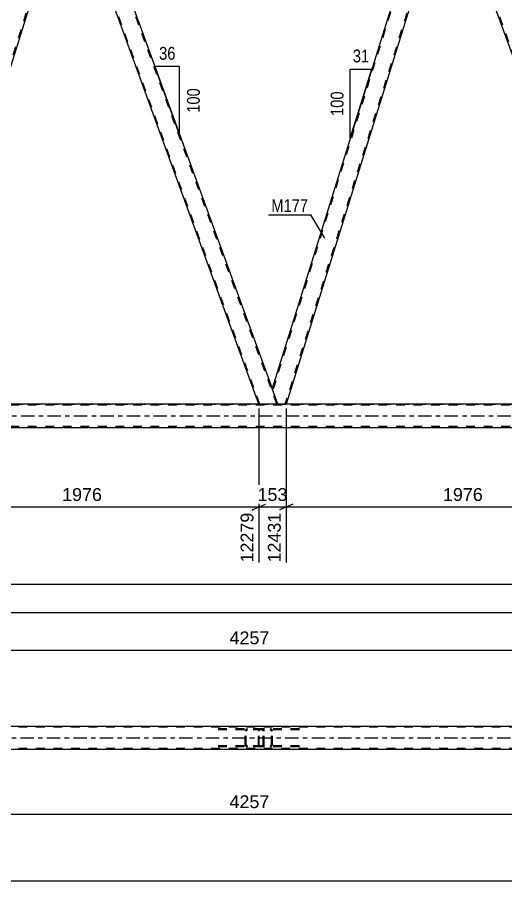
# Model space of a CAD drawing. Header units: millimetres. Extents: x 0 to 841, y 0 to 594.
# Drawn here: x 531.3 to 640.5, y 206.5 to 399.6 of the extents above; entities that cross this region are included whole.
import ezdxf

# ---------------------------------------------------------------- set-up
doc = ezdxf.new("R2010")
doc.units = ezdxf.units.MM
doc.linetypes.add('DXK_LINE_DOT2', pattern=[3.9198, 1.9599, -1.9599])
doc.linetypes.add('DXK_LINE_DOT3', pattern=[5.9187, 2.979, -0.9799, 0.9799, -0.9799])
doc.styles.add('Arial', font='arial.ttf', dxfattribs={"height": 0.2})
doc.styles.add('Arial Narrow', font='ARIALN.TTF', dxfattribs={"height": 0.2})

# ---------------------------------------------------------------- blocks, each defined once
blk = doc.blocks.new('Part-318892383-4348 - 4224')
at = {"color": 7, "linetype": 'DXK_LINE_DOT2'}
for p, q in [((778.64, 312.82), (94.15, 312.82)), ((240.48, 313.06), (778.64, 313.06)), ((778.64, 308.02), (94.15, 308.02))]:
    blk.add_line(p, q, dxfattribs=at)
at = {"color": 2, "linetype": 'Continuous'}
for p, q in [((665.96, 313.06), (510.89, 313.06)), ((665.96, 307.78), (510.89, 307.78))]:
    blk.add_line(p, q, dxfattribs=at)
at = {"color": 7, "linetype": 'DXK_LINE_DOT3'}
blk.add_line((94.15, 310.42), (778.64, 310.42), dxfattribs=at)
blk = doc.blocks.new('Part-318892383-4576 - 4224')
at = {"color": 2, "linetype": 'Continuous'}
for p, q in [((545.42, 434.28), (541.17, 434.28)), ((545.42, 434.28), (588.28, 316.53)), ((585.29, 313.06), (542.71, 430.03))]:
    blk.add_line(p, q, dxfattribs=at)
at = {"color": 7, "linetype": 'DXK_LINE_DOT2'}
for p, q in [((541.17, 434.28), (542.71, 430.03)), ((585.54, 313.06), (541.42, 434.28)), ((541.42, 434.28), (541.44, 434.28)), ((589.29, 313.06), (545.17, 434.28)), ((589.54, 313.06), (588.28, 316.53)), ((589.54, 313.06), (585.29, 313.06))]:
    blk.add_line(p, q, dxfattribs=at)
blk = doc.blocks.new('Part-318892383-4618 - 4224')
at = {"color": 7, "linetype": 'DXK_LINE_DOT2'}
for p, q in [((540.1, 434.28), (503.28, 316.16)), ((542.58, 430.4), (506, 313.06)), ((503.56, 317.88), (503.15, 316.53)), ((507.75, 317.88), (506.25, 313.06)), ((504.41, 313.06), (503.15, 316.53)), ((506.25, 313.06), (504.41, 313.06))]:
    blk.add_line(p, q, dxfattribs=at)
at = {"color": 2, "linetype": 'Continuous'}
for p, q in [((539.85, 434.28), (503.56, 317.88)), ((541.17, 434.28), (539.85, 434.28)), ((542.71, 430.03), (541.17, 434.28)), ((542.71, 430.03), (507.75, 317.88))]:
    blk.add_line(p, q, dxfattribs=at)
blk = doc.blocks.new('Part-318892383-4655 - 4224')
at = {"color": 2, "linetype": 'Continuous'}
for p, q in [((624.98, 434.28), (588.28, 316.53)), ((626.3, 434.28), (624.98, 434.28)), ((626.3, 434.28), (627.85, 430.03)), ((627.85, 430.03), (591.39, 313.06)), ((589.54, 313.06), (588.28, 316.53))]:
    blk.add_line(p, q, dxfattribs=at)
at = {"color": 7, "linetype": 'DXK_LINE_DOT2'}
for p, q in [((625.23, 434.28), (588.41, 316.16)), ((627.71, 430.4), (591.14, 313.06)), ((591.39, 313.06), (589.54, 313.06))]:
    blk.add_line(p, q, dxfattribs=at)
blk = doc.blocks.new('Part-318892383-4669 - 4224')
at = {"color": 2, "linetype": 'Continuous'}
for p, q in [((630.56, 434.28), (626.3, 434.28)), ((630.56, 434.28), (672.92, 317.88)), ((668.67, 317.88), (627.85, 430.03))]:
    blk.add_line(p, q, dxfattribs=at)
at = {"color": 7, "linetype": 'DXK_LINE_DOT2'}
for p, q in [((626.3, 434.28), (627.85, 430.03)), ((670.68, 313.06), (626.56, 434.28)), ((626.56, 434.28), (626.57, 434.28)), ((674.42, 313.06), (630.3, 434.28)), ((670.42, 313.06), (668.67, 317.88)), ((674.68, 313.06), (672.92, 317.88)), ((674.68, 313.06), (670.42, 313.06))]:
    blk.add_line(p, q, dxfattribs=at)
blk = doc.blocks.new('Part-318892383-3739 - 3679')
at = {"color": 2, "linetype": 'Continuous'}
for p, q in [((105.86, 241.09), (764.77, 241.09)), ((667.52, 235.81), (503.25, 235.81))]:
    blk.add_line(p, q, dxfattribs=at)
at = {"color": 7, "linetype": 'DXK_LINE_DOT2'}
for p, q in [((764.77, 240.85), (105.86, 240.85)), ((764.77, 236.05), (105.86, 236.05))]:
    blk.add_line(p, q, dxfattribs=at)
at = {"color": 7, "linetype": 'DXK_LINE_DOT3'}
blk.add_line((105.86, 238.45), (764.77, 238.45), dxfattribs=at)
blk = doc.blocks.new('Part-318892383-3904 - 3679')
at = {"color": 7, "linetype": 'DXK_LINE_DOT2'}
for p, q in [((585.99, 240.45), (575.14, 240.45)), ((585.99, 240.21), (575.14, 240.21)), ((582.29, 240.16), (582.25, 239.97)), ((582.25, 236.93), (582.25, 239.97)), ((582.5, 239.97), (582.52, 240.06)), ((582.5, 236.93), (582.5, 239.97)), ((582.52, 240.06), (582.58, 240.14)), ((582.76, 240.45), (582.56, 240.42)), ((582.58, 240.14), (582.66, 240.19)), ((582.66, 240.19), (582.76, 240.21)), ((586.19, 240.42), (585.99, 240.45)), ((585.99, 240.21), (586.09, 240.19)), ((586.09, 240.19), (586.17, 240.14)), ((586.17, 240.14), (586.23, 240.06)), ((586.23, 240.06), (586.25, 239.97)), ((586.25, 236.93), (586.25, 239.97)), ((586.5, 239.97), (586.46, 240.16)), ((586.5, 236.93), (586.5, 239.97)), ((585.99, 236.69), (575.14, 236.69)), ((585.99, 236.45), (575.14, 236.45)), ((582.25, 236.93), (582.29, 236.75)), ((582.52, 236.84), (582.5, 236.93)), ((582.58, 236.76), (582.52, 236.84)), ((582.56, 236.49), (582.76, 236.45)), ((582.66, 236.71), (582.58, 236.76)), ((582.76, 236.69), (582.66, 236.71)), ((586.09, 236.71), (585.99, 236.69)), ((585.99, 236.45), (586.19, 236.49)), ((586.17, 236.76), (586.09, 236.71)), ((586.23, 236.84), (586.17, 236.76)), ((586.25, 236.93), (586.23, 236.84)), ((586.46, 236.75), (586.5, 236.93))]:
    blk.add_line(p, q, dxfattribs=at)
for centre, start, end in [((582.74, 239.95), 110.7583, 155.68), ((586.01, 239.95), 24.32, 69.2417), ((582.74, 236.95), 204.32, 249.2417), ((586.01, 236.95), 290.7583, 335.68)]:
    blk.add_arc(centre, 0.496, start, end, dxfattribs=at)
blk = doc.blocks.new('Part-318892383-3820 - 3679')
at = {"color": 7, "linetype": 'DXK_LINE_DOT2'}
for p, q in [((585.26, 240.16), (585.24, 239.97)), ((585.24, 236.93), (585.24, 239.97)), ((585.32, 240.31), (585.26, 240.16)), ((585.41, 240.42), (585.32, 240.31)), ((585.38, 239.97), (585.39, 240.06)), ((585.38, 236.93), (585.38, 239.97)), ((585.39, 240.06), (585.42, 240.14)), ((585.51, 240.45), (585.41, 240.42)), ((585.42, 240.14), (585.46, 240.19)), ((585.46, 240.19), (585.51, 240.21)), ((594.37, 240.45), (585.51, 240.45)), ((594.37, 240.21), (585.51, 240.21)), ((586.5, 240.21), (586.5, 240.45)), ((588.04, 240.42), (587.85, 240.45)), ((587.85, 240.21), (587.94, 240.19)), ((587.94, 240.19), (588.02, 240.14)), ((588.02, 240.14), (588.08, 240.06)), ((588.08, 240.06), (588.1, 239.97)), ((588.1, 236.93), (588.1, 239.97)), ((588.35, 239.97), (588.31, 240.16)), ((588.35, 236.93), (588.35, 239.97)), ((585.24, 236.93), (585.26, 236.75)), ((585.26, 236.75), (585.32, 236.59)), ((585.32, 236.59), (585.41, 236.49)), ((585.39, 236.84), (585.38, 236.93)), ((585.42, 236.76), (585.39, 236.84)), ((585.41, 236.49), (585.51, 236.45)), ((585.46, 236.71), (585.42, 236.76)), ((585.51, 236.69), (585.46, 236.71)), ((594.37, 236.69), (585.51, 236.69)), ((594.37, 236.45), (585.51, 236.45)), ((586.5, 236.45), (586.5, 236.69)), ((587.94, 236.71), (587.85, 236.69)), ((587.85, 236.45), (588.04, 236.49)), ((588.02, 236.76), (587.94, 236.71)), ((588.08, 236.84), (588.02, 236.76)), ((588.1, 236.93), (588.08, 236.84)), ((588.31, 236.75), (588.35, 236.93))]:
    blk.add_line(p, q, dxfattribs=at)
for centre, start, end in [((587.86, 239.96), 23.8494, 68.8059), ((587.86, 236.95), 291.1941, 336.1506)]:
    blk.add_arc(centre, 0.492, start, end, dxfattribs=at)
blk = doc.blocks.new('StraightDimension-318892383-5265 - 4224')
at = {"color": 7, "linetype": 'Continuous'}
blk.add_line((49.87, 272.81), (787.9, 272.81), dxfattribs=at)
blk = doc.blocks.new('StraightDimension-318892383-5089 - 4224')
at = {"color": 7, "linetype": 'Continuous'}
for p, q in [((506.25, 312.06), (506.25, 277.65)), ((585.29, 312.06), (585.29, 277.65)), ((507.75, 290.66), (504.75, 289.46)), ((506.25, 290.06), (585.29, 290.06)), ((583.79, 289.46), (586.79, 290.66))]:
    blk.add_line(p, q, dxfattribs=at)
at = {"color": 0}
blk.add_wipeout([(550.82, 290.81), (550.82, 295.01), (540.72, 295.01), (540.72, 290.81)], dxfattribs=at)
at = {"color": 0, "linetype": 'Continuous'}
blk.add_wipeout([(584.69, 289.36), (580.49, 289.36), (580.49, 277.05), (584.69, 277.05)], dxfattribs=at)
at = {"color": 3, "style": 'Arial'}
blk.add_text('1976', height=2.865, dxfattribs=at).set_placement((541.32, 291.41))
at = {"color": 3, "linetype": 'Continuous', "style": 'Arial'}
blk.add_text('12279', height=2.865, rotation=90.0002, dxfattribs=at).set_placement((584.09, 277.65))
blk = doc.blocks.new('AngleDimension-318892383-4756 - 4224')
at = {"color": 7, "linetype": 'Continuous'}
for p, q in [((605.72, 387.97), (610.54, 387.97)), ((605.72, 372.5), (610.54, 387.97)), ((605.72, 372.5), (605.72, 387.97)), ((610.05, 386.39), (610.54, 387.97))]:
    blk.add_line(p, q, dxfattribs=at)
at = {"color": 0}
for points in [[(610.56, 388.87), (610.56, 393.07), (605.71, 393.07), (605.71, 388.87)], [(604.82, 383.57), (600.62, 383.57), (600.62, 376.89), (604.82, 376.89)]]:
    blk.add_wipeout(points, dxfattribs=at)
at = {"color": 3, "style": 'Arial Narrow'}
blk.add_text('31', height=2.863, dxfattribs=at).set_placement((606.31, 389.47))
blk.add_text('100', height=2.863, rotation=90.0002, dxfattribs=at).set_placement((604.22, 377.49))
blk = doc.blocks.new('AngleDimension-318892383-4770 - 4224')
at = {"color": 7, "linetype": 'Continuous'}
for p, q in [((563.76, 383.9), (562.06, 388.56)), ((567.6, 388.56), (562.06, 388.56)), ((567.6, 373.34), (562.06, 388.56)), ((567.6, 373.34), (567.6, 388.56))]:
    blk.add_line(p, q, dxfattribs=at)
at = {"color": 0}
for points in [[(567.26, 389.46), (567.26, 393.66), (562.4, 393.66), (562.4, 389.46)], [(572.7, 384.3), (568.5, 384.3), (568.5, 377.61), (572.7, 377.61)]]:
    blk.add_wipeout(points, dxfattribs=at)
at = {"color": 3, "style": 'Arial Narrow'}
blk.add_text('36', height=2.863, dxfattribs=at).set_placement((563, 390.06))
blk.add_text('100', height=2.863, rotation=90.0002, dxfattribs=at).set_placement((572.1, 378.21))
blk = doc.blocks.new('StraightDimension-318892383-5109 - 4224')
at = {"color": 7, "linetype": 'Continuous'}
for p, q in [((585.29, 312.06), (585.29, 277.65)), ((591.39, 312.06), (591.39, 277.65)), ((583.79, 289.46), (586.79, 290.66)), ((585.29, 290.06), (591.39, 290.06)), ((592.89, 290.66), (589.89, 289.46))]:
    blk.add_line(p, q, dxfattribs=at)
at = {"color": 0}
blk.add_wipeout([(592.27, 290.81), (592.27, 295.01), (584.4, 295.01), (584.4, 290.81)], dxfattribs=at)
at = {"color": 0, "linetype": 'Continuous'}
blk.add_wipeout([(590.79, 289.36), (586.59, 289.36), (586.59, 277.05), (590.79, 277.05)], dxfattribs=at)
at = {"color": 3, "style": 'Arial'}
blk.add_text('153', height=2.865, dxfattribs=at).set_placement((585, 291.41))
at = {"color": 3, "linetype": 'Continuous', "style": 'Arial'}
blk.add_text('12431', height=2.865, rotation=90.0002, dxfattribs=at).set_placement((590.19, 277.65))
blk = doc.blocks.new('StraightDimension-318892383-5125 - 4224')
at = {"color": 7, "linetype": 'Continuous'}
for p, q in [((591.39, 312.06), (591.39, 277.65)), ((670.42, 312.06), (670.42, 277.65)), ((592.89, 290.66), (589.89, 289.46)), ((591.39, 290.06), (670.42, 290.06)), ((668.92, 289.46), (671.92, 290.66))]:
    blk.add_line(p, q, dxfattribs=at)
at = {"color": 0}
blk.add_wipeout([(635.95, 290.81), (635.95, 295.01), (625.86, 295.01), (625.86, 290.81)], dxfattribs=at)
at = {"color": 0, "linetype": 'Continuous'}
blk.add_wipeout([(669.82, 289.36), (665.62, 289.36), (665.62, 277.05), (669.82, 277.05)], dxfattribs=at)
at = {"color": 3, "style": 'Arial'}
blk.add_text('1976', height=2.865, dxfattribs=at).set_placement((626.46, 291.41))
at = {"color": 3, "linetype": 'Continuous', "style": 'Arial'}
blk.add_text('14407', height=2.865, rotation=90.0002, dxfattribs=at).set_placement((669.22, 277.65))
blk = doc.blocks.new('StraightDimension-318892383-4041 - 3679')
at = {"color": 7, "linetype": 'Continuous'}
blk.add_line((96.6, 206.5), (774.03, 206.5), dxfattribs=at)
blk = doc.blocks.new('StraightDimension-318892383-14766 - 3679')
at = {"color": 7, "linetype": 'Continuous'}
for p, q in [((498.05, 234.41), (498.05, 208.96)), ((668.32, 234.41), (668.32, 208.96)), ((499.55, 221.98), (496.55, 220.78)), ((498.05, 221.38), (668.32, 221.38)), ((666.82, 220.78), (669.82, 221.98))]:
    blk.add_line(p, q, dxfattribs=at)
at = {"color": 0}
blk.add_wipeout([(588.23, 222.13), (588.23, 226.33), (578.14, 226.33), (578.14, 222.13)], dxfattribs=at)
at = {"color": 0, "linetype": 'Continuous'}
blk.add_wipeout([(667.72, 220.68), (663.52, 220.68), (663.52, 208.36), (667.72, 208.36)], dxfattribs=at)
at = {"color": 3, "style": 'Arial'}
blk.add_text('4257', height=2.865, dxfattribs=at).set_placement((578.74, 222.73))
at = {"color": 3, "linetype": 'Continuous', "style": 'Arial'}
blk.add_text('14430', height=2.865, rotation=90.0002, dxfattribs=at).set_placement((667.12, 208.96))
blk = doc.blocks.new('StraightDimension-318892383-14891 - 3679')
at = {"color": 7, "linetype": 'Continuous'}
blk.add_line((97.24, 266.47), (773.39, 266.47), dxfattribs=at)
blk = doc.blocks.new('StraightDimension-318892383-14959 - 3679')
at = {"color": 7, "linetype": 'Continuous'}
for p, q in [((498.05, 242.49), (498.05, 260.87)), ((668.32, 242.49), (668.32, 260.87)), ((499.55, 258.62), (496.55, 257.42)), ((498.05, 258.02), (668.32, 258.02)), ((666.82, 257.42), (669.82, 258.62))]:
    blk.add_line(p, q, dxfattribs=at)
at = {"color": 0}
blk.add_wipeout([(588.23, 258.77), (588.23, 262.97), (578.14, 262.97), (578.14, 258.77)], dxfattribs=at)
at = {"color": 3, "style": 'Arial'}
blk.add_text('4257', height=2.865, dxfattribs=at).set_placement((578.74, 259.37))
blk = doc.blocks.new('Mark-318892383-4651 - 4224')
at = {"color": 0}
blk.add_wipeout([(596.31, 356.01), (596.31, 359.01), (588.09, 359.01), (588.09, 356.01)], dxfattribs=at)
blk.add_wipeout([(596.31, 356.01), (596.31, 359.01), (588.09, 359.01), (588.09, 356.01)], dxfattribs=at)
at = {"color": 30, "linetype": 'Continuous'}
for p in [(587.49, 355.41), (600.04, 350.18)]:
    blk.add_line(p, (596.91, 355.41), dxfattribs=at)
at = {"color": 3, "style": 'Arial Narrow'}
blk.add_text('M177', height=2.863, dxfattribs=at).set_placement((588.09, 356.01))

msp = doc.modelspace()

# ---------------------------------------------------------------- block references
for name in ['Part-318892383-4618 - 4224', 'Part-318892383-4576 - 4224', 'Part-318892383-4655 - 4224', 'Part-318892383-4669 - 4224', 'Part-318892383-4348 - 4224', 'Part-318892383-3739 - 3679', 'Part-318892383-3904 - 3679', 'Part-318892383-3820 - 3679', 'StraightDimension-318892383-4041 - 3679']:
    msp.add_blockref(name, (0, 0))

# ---------------------------------------------------------------- next in the draw order: block references
for name in ['StraightDimension-318892383-5265 - 4224', 'StraightDimension-318892383-14766 - 3679']:
    msp.add_blockref(name, (0, 0))

# ---------------------------------------------------------------- next in the draw order: block references
for name in ['AngleDimension-318892383-4770 - 4224', 'AngleDimension-318892383-4756 - 4224', 'Mark-318892383-4651 - 4224', 'StraightDimension-318892383-5089 - 4224', 'StraightDimension-318892383-14891 - 3679']:
    msp.add_blockref(name, (0, 0))

# ---------------------------------------------------------------- next in the draw order: block references
for name in ['StraightDimension-318892383-5109 - 4224', 'StraightDimension-318892383-14959 - 3679']:
    msp.add_blockref(name, (0, 0))

# ---------------------------------------------------------------- next in the draw order: block references
msp.add_blockref('StraightDimension-318892383-5125 - 4224', (0, 0))

doc.saveas('drawing.dxf')
